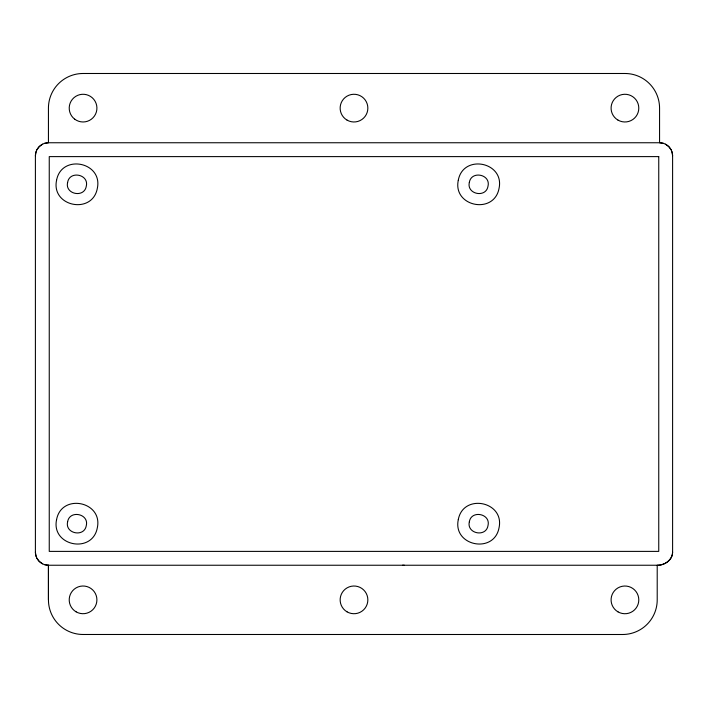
<?xml version="1.0" encoding="UTF-8"?>
<svg xmlns="http://www.w3.org/2000/svg" width="708" height="708" viewBox="0 0 708 708"><rect width="100%" height="100%" fill="white"/><g stroke="black" fill="none" stroke-linecap="round" stroke-linejoin="round"><path stroke-width="1.06" d="M672.6 552.213C672.511 560.063 664.547 565.409 657.21 565.25L657.21 599.88A34.63 34.63 0 0 1 622.58 634.501L83.075 634.483A34.63 34.63 0 0 1 48.445 599.853L48.445 565.223C41.471 565.391 35.276 559.178 35.4 552.213L35.4 155.787C35.276 148.822 41.462 142.635 48.436 142.751L659.564 142.751C666.538 142.627 672.715 148.822 672.6 155.787L672.6 552.213C672.547 560.037 664.6 565.427 657.281 565.241L48.436 565.241L44.409 564.595M35.4 155.787L36.046 151.76M48.436 565.241L48.445 599.853M36.834 149.875L39.214 146.574L42.524 144.184M44.409 143.405L48.436 142.751L48.436 108.12A34.63 34.63 0 0 1 83.066 73.49L624.934 73.49A34.63 34.63 0 0 1 659.564 108.12L659.564 142.751L663.591 143.405M404.33 565.241L402.48 565.241M665.476 144.184L668.786 146.574L671.166 149.875M42.524 563.816L39.214 561.426L36.834 558.125M671.954 151.76L672.6 155.787M36.046 556.24L35.4 552.213M56.578 180.257C50.905 206.683 92.465 214.949 97.332 188.363C103.005 161.937 61.454 153.671 56.578 180.257M67.614 182.452C64.72 194.373 84.411 198.293 86.296 186.169C89.199 174.248 69.499 170.327 67.614 182.452M56.578 519.637C50.905 546.063 92.465 554.329 97.332 527.743C103.005 501.317 61.454 493.051 56.578 519.637M67.614 521.831C64.72 533.752 84.411 537.664 86.296 525.548C89.199 513.627 69.499 509.707 67.614 521.831M458.288 180.257C452.616 206.683 494.175 214.949 499.051 188.363C504.715 161.937 463.165 153.671 458.288 180.257M469.333 182.452C466.43 194.373 486.13 198.293 488.007 186.169C490.91 174.248 471.209 170.327 469.333 182.452M458.288 519.637C452.616 546.063 494.175 554.329 499.051 527.743C504.715 501.317 463.165 493.051 458.288 519.637M469.333 521.831C466.43 533.752 486.13 537.664 488.007 525.548C490.91 513.627 471.209 509.707 469.333 521.831M658.75 156.61L49.25 156.61L49.25 551.39L658.75 551.39L658.75 156.61M74.703 119.165A13.85 13.85 0 0 0 96.81 109.846A13.85 13.85 0 0 0 77.685 95.359A13.85 13.85 0 0 0 74.703 119.165M618.013 120.121A13.85 13.85 0 0 0 638.793 108.12A13.85 13.85 0 0 0 618.013 96.129A13.85 13.85 0 0 0 618.013 120.121M618.013 611.871A13.85 13.85 0 0 0 638.793 599.871A13.85 13.85 0 0 0 618.013 587.879A13.85 13.85 0 0 0 618.013 611.871M76.137 611.854A13.85 13.85 0 0 0 96.907 599.853A13.85 13.85 0 0 0 76.137 587.861A13.85 13.85 0 0 0 76.137 611.854M347.07 120.121A13.85 13.85 0 0 0 367.85 108.12A13.85 13.85 0 0 0 347.07 96.129A13.85 13.85 0 0 0 347.07 120.121M347.07 611.862A13.85 13.85 0 0 0 367.85 599.871A13.85 13.85 0 0 0 347.07 587.87A13.85 13.85 0 0 0 347.07 611.862"/></g></svg>
